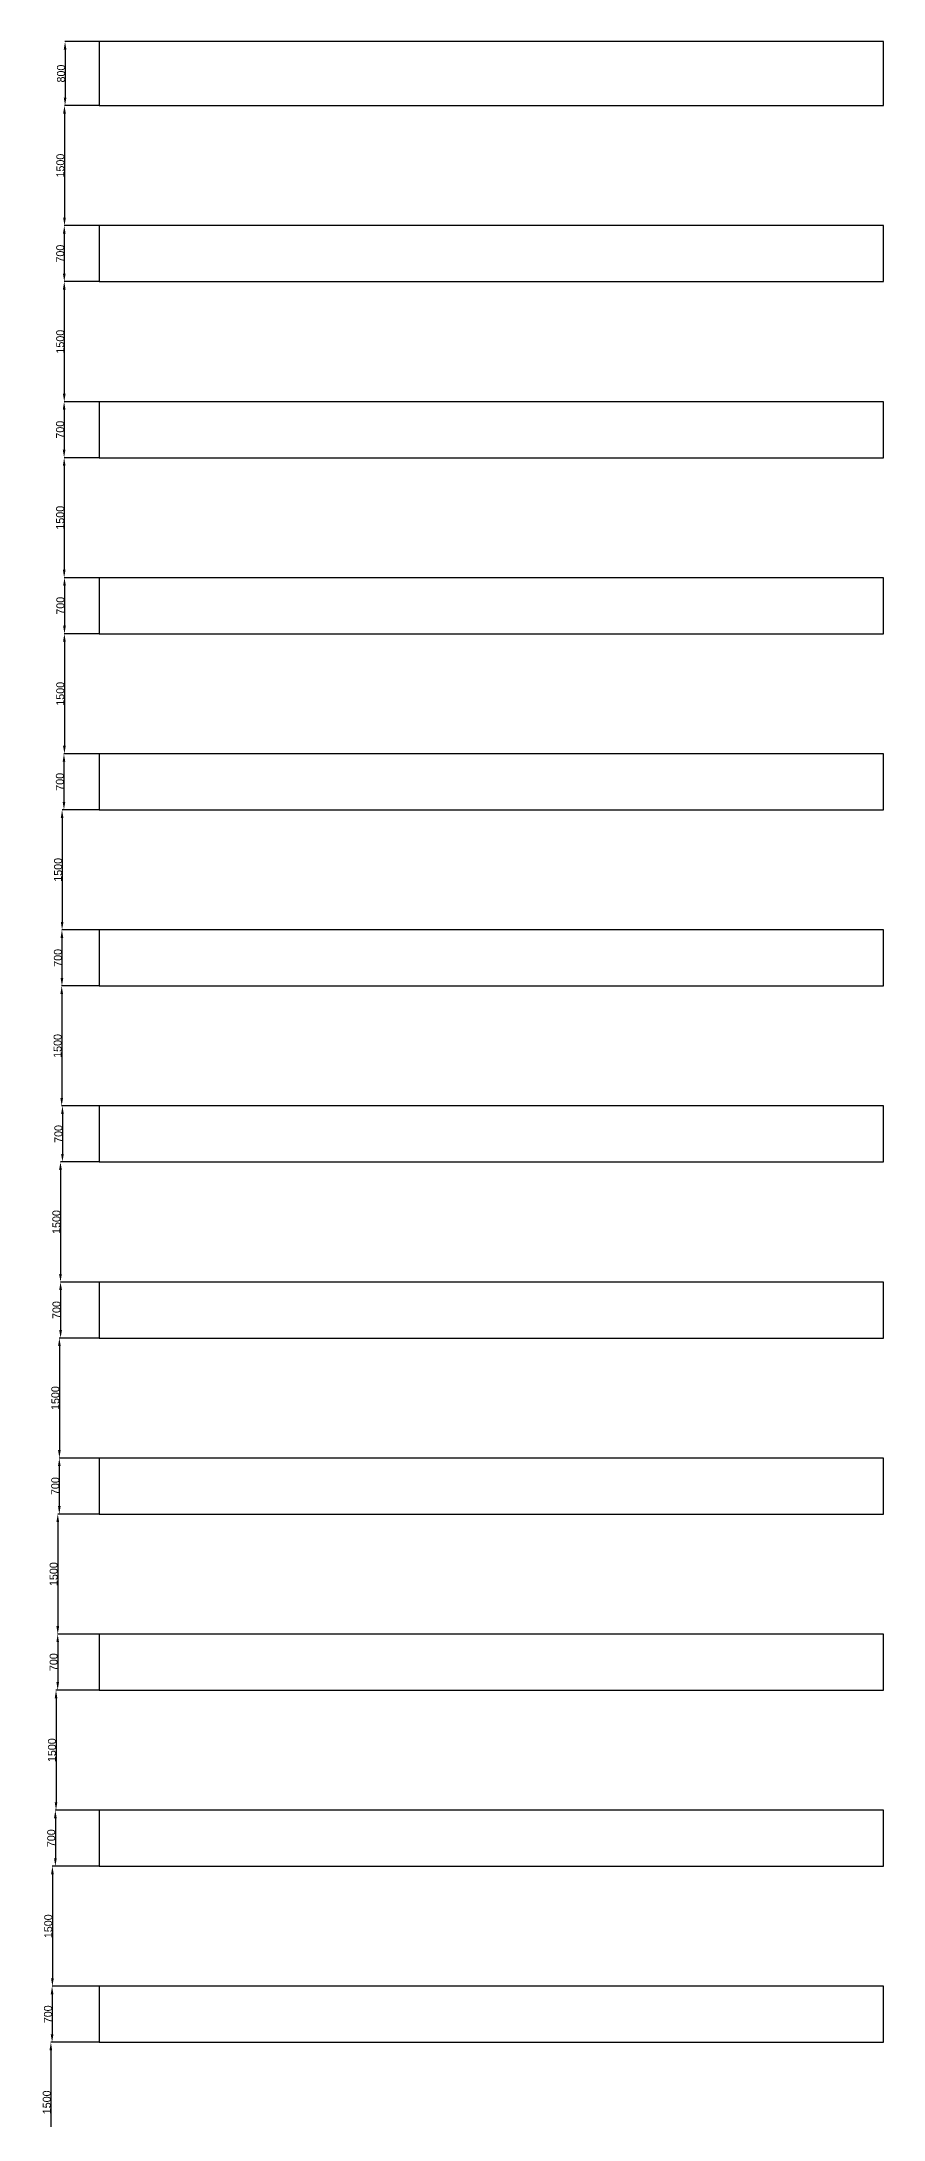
# Model space of a CAD drawing. Header units: metres. Extents: x -5726 to 4900, y -48850 to 48850.
# Drawn here: x -5622 to 4900, y 22886 to 48850 of the extents above; entities that cross this region are included whole.
import ezdxf

# ---------------------------------------------------------------- set-up
doc = ezdxf.new("R2010")
doc.units = ezdxf.units.M
doc.dimstyles.new('Barreal_Dimension', dxfattribs={"dimtxt": 100, "dimasz": 100, "dimexe": 1.25, "dimexo": 0.625, "dimtad": 1, "dimtxsty": 'Standard', "dimcen": 2.5, "dimadec": 0, "dimazin": 0, "dimtfac": 1, "dimtmove": 0, "dimatfit": 3, "dimfxl": 1, "dimarcsym": 0})

# ---------------------------------------------------------------- blocks, each defined once
blk = doc.blocks.new('*D0')
at = {"color": 0, "lineweight": -2, "transparency": 16777216}
for p, q in [((-4901, 48850), (-5329, 48850)), ((-5328, 48750), (-5328, 48150)), ((-4901, 48050), (-5329, 48050))]:
    blk.add_line(p, q, dxfattribs=at)
at = {"color": 0, "transparency": 16777216}
for points in [[(-5344, 48750), (-5311, 48750), (-5328, 48850)], [(-5344, 48150), (-5311, 48150), (-5328, 48050)]]:
    blk.add_solid(points, dxfattribs=at)
at = {"layer": 'Defpoints', "color": 0, "transparency": 16777216}
for p in [(-4900, 48850), (-5328, 48050), (-4900, 48050)]:
    blk.add_point(p, dxfattribs=at)
at = {"color": 0, "transparency": 16777216, "insert": (-5378, 48450), "char_height": 100, "attachment_point": 5, "rotation": 90}
blk.add_mtext('800', dxfattribs=at)
blk = doc.blocks.new('*D1')
at = {"color": 0, "lineweight": -2, "transparency": 16777216}
for p, q in [((-4901, 48050), (-5336, 48050)), ((-5335, 47950), (-5335, 46650)), ((-4901, 46550), (-5336, 46550))]:
    blk.add_line(p, q, dxfattribs=at)
at = {"color": 0, "transparency": 16777216}
for points in [[(-5352, 47950), (-5318, 47950), (-5335, 48050)], [(-5352, 46650), (-5318, 46650), (-5335, 46550)]]:
    blk.add_solid(points, dxfattribs=at)
at = {"layer": 'Defpoints', "color": 0, "transparency": 16777216}
for p in [(-4900, 48050), (-5335, 46550), (-4900, 46550)]:
    blk.add_point(p, dxfattribs=at)
at = {"color": 0, "transparency": 16777216, "insert": (-5386, 47300), "char_height": 100, "attachment_point": 5, "rotation": 90}
blk.add_mtext('1500', dxfattribs=at)
blk = doc.blocks.new('*D2')
at = {"color": 0, "lineweight": -2, "transparency": 16777216}
for p, q in [((-4901, 46550), (-5339, 46550)), ((-5338, 46450), (-5338, 45950)), ((-4901, 45850), (-5339, 45850))]:
    blk.add_line(p, q, dxfattribs=at)
at = {"color": 0, "transparency": 16777216}
for points in [[(-5354, 46450), (-5321, 46450), (-5338, 46550)], [(-5354, 45950), (-5321, 45950), (-5338, 45850)]]:
    blk.add_solid(points, dxfattribs=at)
at = {"layer": 'Defpoints', "color": 0, "transparency": 16777216}
for p in [(-4900, 46550), (-5338, 45850), (-4900, 45850)]:
    blk.add_point(p, dxfattribs=at)
at = {"color": 0, "transparency": 16777216, "insert": (-5388, 46200), "char_height": 100, "attachment_point": 5, "rotation": 90}
blk.add_mtext('700', dxfattribs=at)
blk = doc.blocks.new('*D3')
at = {"color": 0, "lineweight": -2, "transparency": 16777216}
for p, q in [((-4901, 45850), (-5339, 45850)), ((-5338, 45750), (-5338, 44450)), ((-4901, 44350), (-5339, 44350))]:
    blk.add_line(p, q, dxfattribs=at)
at = {"color": 0, "transparency": 16777216}
for points in [[(-5355, 45750), (-5321, 45750), (-5338, 45850)], [(-5355, 44450), (-5321, 44450), (-5338, 44350)]]:
    blk.add_solid(points, dxfattribs=at)
at = {"layer": 'Defpoints', "color": 0, "transparency": 16777216}
for p in [(-4900, 45850), (-5338, 44350), (-4900, 44350)]:
    blk.add_point(p, dxfattribs=at)
at = {"color": 0, "transparency": 16777216, "insert": (-5388, 45100), "char_height": 100, "attachment_point": 5, "rotation": 90}
blk.add_mtext('1500', dxfattribs=at)
blk = doc.blocks.new('*D4')
at = {"color": 0, "lineweight": -2, "transparency": 16777216}
for p, q in [((-4901, 44350), (-5341, 44350)), ((-5340, 44250), (-5340, 43750)), ((-4901, 43650), (-5341, 43650))]:
    blk.add_line(p, q, dxfattribs=at)
at = {"color": 0, "transparency": 16777216}
for points in [[(-5356, 44250), (-5323, 44250), (-5340, 44350)], [(-5356, 43750), (-5323, 43750), (-5340, 43650)]]:
    blk.add_solid(points, dxfattribs=at)
at = {"layer": 'Defpoints', "color": 0, "transparency": 16777216}
for p in [(-4900, 44350), (-5340, 43650), (-4900, 43650)]:
    blk.add_point(p, dxfattribs=at)
at = {"color": 0, "transparency": 16777216, "insert": (-5390, 44000), "char_height": 100, "attachment_point": 5, "rotation": 90}
blk.add_mtext('700', dxfattribs=at)
blk = doc.blocks.new('*D5')
at = {"color": 0, "lineweight": -2, "transparency": 16777216}
for p, q in [((-4901, 43650), (-5340, 43650)), ((-5339, 43550), (-5339, 42250)), ((-4901, 42150), (-5340, 42150))]:
    blk.add_line(p, q, dxfattribs=at)
at = {"color": 0, "transparency": 16777216}
for points in [[(-5355, 43550), (-5322, 43550), (-5339, 43650)], [(-5355, 42250), (-5322, 42250), (-5339, 42150)]]:
    blk.add_solid(points, dxfattribs=at)
at = {"layer": 'Defpoints', "color": 0, "transparency": 16777216}
for p in [(-4900, 43650), (-5339, 42150), (-4900, 42150)]:
    blk.add_point(p, dxfattribs=at)
at = {"color": 0, "transparency": 16777216, "insert": (-5389, 42900), "char_height": 100, "attachment_point": 5, "rotation": 90}
blk.add_mtext('1500', dxfattribs=at)
blk = doc.blocks.new('*D6')
at = {"color": 0, "lineweight": -2, "transparency": 16777216}
for p, q in [((-4901, 42150), (-5336, 42150)), ((-5335, 42050), (-5335, 41550)), ((-4901, 41450), (-5336, 41450))]:
    blk.add_line(p, q, dxfattribs=at)
at = {"color": 0, "transparency": 16777216}
for points in [[(-5352, 42050), (-5318, 42050), (-5335, 42150)], [(-5352, 41550), (-5318, 41550), (-5335, 41450)]]:
    blk.add_solid(points, dxfattribs=at)
at = {"layer": 'Defpoints', "color": 0, "transparency": 16777216}
for p in [(-4900, 42150), (-5335, 41450), (-4900, 41450)]:
    blk.add_point(p, dxfattribs=at)
at = {"color": 0, "transparency": 16777216, "insert": (-5386, 41800), "char_height": 100, "attachment_point": 5, "rotation": 90}
blk.add_mtext('700', dxfattribs=at)
blk = doc.blocks.new('*D7')
at = {"color": 0, "lineweight": -2, "transparency": 16777216}
for p, q in [((-4901, 41450), (-5337, 41450)), ((-5336, 41350), (-5336, 40050)), ((-4901, 39950), (-5337, 39950))]:
    blk.add_line(p, q, dxfattribs=at)
at = {"color": 0, "transparency": 16777216}
for points in [[(-5353, 41350), (-5319, 41350), (-5336, 41450)], [(-5353, 40050), (-5319, 40050), (-5336, 39950)]]:
    blk.add_solid(points, dxfattribs=at)
at = {"layer": 'Defpoints', "color": 0, "transparency": 16777216}
for p in [(-4900, 41450), (-5336, 39950), (-4900, 39950)]:
    blk.add_point(p, dxfattribs=at)
at = {"color": 0, "transparency": 16777216, "insert": (-5387, 40700), "char_height": 100, "attachment_point": 5, "rotation": 90}
blk.add_mtext('1500', dxfattribs=at)
blk = doc.blocks.new('*D8')
at = {"color": 0, "lineweight": -2, "transparency": 16777216}
for p, q in [((-4901, 39950), (-5343, 39950)), ((-5342, 39850), (-5342, 39350)), ((-4901, 39250), (-5343, 39250))]:
    blk.add_line(p, q, dxfattribs=at)
at = {"color": 0, "transparency": 16777216}
for points in [[(-5358, 39850), (-5325, 39850), (-5342, 39950)], [(-5358, 39350), (-5325, 39350), (-5342, 39250)]]:
    blk.add_solid(points, dxfattribs=at)
at = {"layer": 'Defpoints', "color": 0, "transparency": 16777216}
for p in [(-4900, 39950), (-5342, 39250), (-4900, 39250)]:
    blk.add_point(p, dxfattribs=at)
at = {"color": 0, "transparency": 16777216, "insert": (-5392, 39600), "char_height": 100, "attachment_point": 5, "rotation": 90}
blk.add_mtext('700', dxfattribs=at)
blk = doc.blocks.new('*D9')
at = {"color": 0, "lineweight": -2, "transparency": 16777216}
for p, q in [((-4901, 39250), (-5366, 39250)), ((-5365, 39150), (-5365, 37850)), ((-4901, 37750), (-5366, 37750))]:
    blk.add_line(p, q, dxfattribs=at)
at = {"color": 0, "transparency": 16777216}
for points in [[(-5381, 39150), (-5348, 39150), (-5365, 39250)], [(-5381, 37850), (-5348, 37850), (-5365, 37750)]]:
    blk.add_solid(points, dxfattribs=at)
at = {"layer": 'Defpoints', "color": 0, "transparency": 16777216}
for p in [(-4900, 39250), (-5365, 37750), (-4900, 37750)]:
    blk.add_point(p, dxfattribs=at)
at = {"color": 0, "transparency": 16777216, "insert": (-5415, 38500), "char_height": 100, "attachment_point": 5, "rotation": 90}
blk.add_mtext('1500', dxfattribs=at)
blk = doc.blocks.new('*D10')
at = {"color": 0, "lineweight": -2, "transparency": 16777216}
for p, q in [((-4901, 37750), (-5368, 37750)), ((-5367, 37650), (-5367, 37150)), ((-4901, 37050), (-5368, 37050))]:
    blk.add_line(p, q, dxfattribs=at)
at = {"color": 0, "transparency": 16777216}
for points in [[(-5384, 37650), (-5350, 37650), (-5367, 37750)], [(-5384, 37150), (-5350, 37150), (-5367, 37050)]]:
    blk.add_solid(points, dxfattribs=at)
at = {"layer": 'Defpoints', "color": 0, "transparency": 16777216}
for p in [(-4900, 37750), (-5367, 37050), (-4900, 37050)]:
    blk.add_point(p, dxfattribs=at)
at = {"color": 0, "transparency": 16777216, "insert": (-5417, 37400), "char_height": 100, "attachment_point": 5, "rotation": 90}
blk.add_mtext('700', dxfattribs=at)
blk = doc.blocks.new('*D11')
at = {"color": 0, "lineweight": -2, "transparency": 16777216}
for p, q in [((-4901, 37050), (-5371, 37050)), ((-5370, 36950), (-5370, 35650)), ((-4901, 35550), (-5371, 35550))]:
    blk.add_line(p, q, dxfattribs=at)
at = {"color": 0, "transparency": 16777216}
for points in [[(-5386, 36950), (-5353, 36950), (-5370, 37050)], [(-5386, 35650), (-5353, 35650), (-5370, 35550)]]:
    blk.add_solid(points, dxfattribs=at)
at = {"layer": 'Defpoints', "color": 0, "transparency": 16777216}
for p in [(-4900, 37050), (-5370, 35550), (-4900, 35550)]:
    blk.add_point(p, dxfattribs=at)
at = {"color": 0, "transparency": 16777216, "insert": (-5420, 36300), "char_height": 100, "attachment_point": 5, "rotation": 90}
blk.add_mtext('1500', dxfattribs=at)
blk = doc.blocks.new('*D12')
at = {"color": 0, "lineweight": -2, "transparency": 16777216}
for p, q in [((-4901, 35550), (-5362, 35550)), ((-5361, 35450), (-5361, 34950)), ((-4901, 34850), (-5362, 34850))]:
    blk.add_line(p, q, dxfattribs=at)
at = {"color": 0, "transparency": 16777216}
for points in [[(-5377, 35450), (-5344, 35450), (-5361, 35550)], [(-5377, 34950), (-5344, 34950), (-5361, 34850)]]:
    blk.add_solid(points, dxfattribs=at)
at = {"layer": 'Defpoints', "color": 0, "transparency": 16777216}
for p in [(-4900, 35550), (-5361, 34850), (-4900, 34850)]:
    blk.add_point(p, dxfattribs=at)
at = {"color": 0, "transparency": 16777216, "insert": (-5411, 35200), "char_height": 100, "attachment_point": 5, "rotation": 90}
blk.add_mtext('700', dxfattribs=at)
blk = doc.blocks.new('*D13')
at = {"color": 0, "lineweight": -2, "transparency": 16777216}
for p, q in [((-4901, 34850), (-5386, 34850)), ((-5385, 34750), (-5385, 33450)), ((-4901, 33350), (-5386, 33350))]:
    blk.add_line(p, q, dxfattribs=at)
at = {"color": 0, "transparency": 16777216}
for points in [[(-5402, 34750), (-5368, 34750), (-5385, 34850)], [(-5402, 33450), (-5368, 33450), (-5385, 33350)]]:
    blk.add_solid(points, dxfattribs=at)
at = {"layer": 'Defpoints', "color": 0, "transparency": 16777216}
for p in [(-4900, 34850), (-5385, 33350), (-4900, 33350)]:
    blk.add_point(p, dxfattribs=at)
at = {"color": 0, "transparency": 16777216, "insert": (-5436, 34100), "char_height": 100, "attachment_point": 5, "rotation": 90}
blk.add_mtext('1500', dxfattribs=at)
blk = doc.blocks.new('*D14')
at = {"color": 0, "lineweight": -2, "transparency": 16777216}
for p, q in [((-4901, 33350), (-5385, 33350)), ((-5384, 33250), (-5384, 32750)), ((-4901, 32650), (-5385, 32650))]:
    blk.add_line(p, q, dxfattribs=at)
at = {"color": 0, "transparency": 16777216}
for points in [[(-5401, 33250), (-5367, 33250), (-5384, 33350)], [(-5401, 32750), (-5367, 32750), (-5384, 32650)]]:
    blk.add_solid(points, dxfattribs=at)
at = {"layer": 'Defpoints', "color": 0, "transparency": 16777216}
for p in [(-4900, 33350), (-5384, 32650), (-4900, 32650)]:
    blk.add_point(p, dxfattribs=at)
at = {"color": 0, "transparency": 16777216, "insert": (-5435, 33000), "char_height": 100, "attachment_point": 5, "rotation": 90}
blk.add_mtext('700', dxfattribs=at)
blk = doc.blocks.new('*D15')
at = {"color": 0, "lineweight": -2, "transparency": 16777216}
for p, q in [((-4901, 32650), (-5400, 32650)), ((-5399, 32550), (-5399, 31250)), ((-4901, 31150), (-5400, 31150))]:
    blk.add_line(p, q, dxfattribs=at)
at = {"color": 0, "transparency": 16777216}
for points in [[(-5415, 32550), (-5382, 32550), (-5399, 32650)], [(-5415, 31250), (-5382, 31250), (-5399, 31150)]]:
    blk.add_solid(points, dxfattribs=at)
at = {"layer": 'Defpoints', "color": 0, "transparency": 16777216}
for p in [(-4900, 32650), (-5399, 31150), (-4900, 31150)]:
    blk.add_point(p, dxfattribs=at)
at = {"color": 0, "transparency": 16777216, "insert": (-5449, 31900), "char_height": 100, "attachment_point": 5, "rotation": 90}
blk.add_mtext('1500', dxfattribs=at)
blk = doc.blocks.new('*D16')
at = {"color": 0, "lineweight": -2, "transparency": 16777216}
for p, q in [((-4901, 31150), (-5401, 31150)), ((-5400, 31050), (-5400, 30550)), ((-4901, 30450), (-5401, 30450))]:
    blk.add_line(p, q, dxfattribs=at)
at = {"color": 0, "transparency": 16777216}
for points in [[(-5416, 31050), (-5383, 31050), (-5400, 31150)], [(-5416, 30550), (-5383, 30550), (-5400, 30450)]]:
    blk.add_solid(points, dxfattribs=at)
at = {"layer": 'Defpoints', "color": 0, "transparency": 16777216}
for p in [(-4900, 31150), (-5400, 30450), (-4900, 30450)]:
    blk.add_point(p, dxfattribs=at)
at = {"color": 0, "transparency": 16777216, "insert": (-5450, 30800), "char_height": 100, "attachment_point": 5, "rotation": 90}
blk.add_mtext('700', dxfattribs=at)
blk = doc.blocks.new('*D17')
at = {"color": 0, "lineweight": -2, "transparency": 16777216}
for p, q in [((-4901, 30450), (-5420, 30450)), ((-5419, 30350), (-5419, 29050)), ((-4901, 28950), (-5420, 28950))]:
    blk.add_line(p, q, dxfattribs=at)
at = {"color": 0, "transparency": 16777216}
for points in [[(-5436, 30350), (-5402, 30350), (-5419, 30450)], [(-5436, 29050), (-5402, 29050), (-5419, 28950)]]:
    blk.add_solid(points, dxfattribs=at)
at = {"layer": 'Defpoints', "color": 0, "transparency": 16777216}
for p in [(-4900, 30450), (-5419, 28950), (-4900, 28950)]:
    blk.add_point(p, dxfattribs=at)
at = {"color": 0, "transparency": 16777216, "insert": (-5470, 29700), "char_height": 100, "attachment_point": 5, "rotation": 90}
blk.add_mtext('1500', dxfattribs=at)
blk = doc.blocks.new('*D18')
at = {"color": 0, "lineweight": -2, "transparency": 16777216}
for p, q in [((-4901, 28950), (-5421, 28950)), ((-5420, 28850), (-5420, 28350)), ((-4901, 28250), (-5421, 28250))]:
    blk.add_line(p, q, dxfattribs=at)
at = {"color": 0, "transparency": 16777216}
for points in [[(-5436, 28850), (-5403, 28850), (-5420, 28950)], [(-5436, 28350), (-5403, 28350), (-5420, 28250)]]:
    blk.add_solid(points, dxfattribs=at)
at = {"layer": 'Defpoints', "color": 0, "transparency": 16777216}
for p in [(-4900, 28950), (-5420, 28250), (-4900, 28250)]:
    blk.add_point(p, dxfattribs=at)
at = {"color": 0, "transparency": 16777216, "insert": (-5470, 28600), "char_height": 100, "attachment_point": 5, "rotation": 90}
blk.add_mtext('700', dxfattribs=at)
blk = doc.blocks.new('*D19')
at = {"color": 0, "lineweight": -2, "transparency": 16777216}
for p, q in [((-4901, 28250), (-5442, 28250)), ((-5441, 28150), (-5441, 26850)), ((-4901, 26750), (-5442, 26750))]:
    blk.add_line(p, q, dxfattribs=at)
at = {"color": 0, "transparency": 16777216}
for points in [[(-5457, 28150), (-5424, 28150), (-5441, 28250)], [(-5457, 26850), (-5424, 26850), (-5441, 26750)]]:
    blk.add_solid(points, dxfattribs=at)
at = {"layer": 'Defpoints', "color": 0, "transparency": 16777216}
for p in [(-4900, 28250), (-5441, 26750), (-4900, 26750)]:
    blk.add_point(p, dxfattribs=at)
at = {"color": 0, "transparency": 16777216, "insert": (-5491, 27500), "char_height": 100, "attachment_point": 5, "rotation": 90}
blk.add_mtext('1500', dxfattribs=at)
blk = doc.blocks.new('*D20')
at = {"color": 0, "lineweight": -2, "transparency": 16777216}
for p, q in [((-4901, 26750), (-5450, 26750)), ((-5449, 26650), (-5449, 26150)), ((-4901, 26050), (-5450, 26050))]:
    blk.add_line(p, q, dxfattribs=at)
at = {"color": 0, "transparency": 16777216}
for points in [[(-5466, 26650), (-5432, 26650), (-5449, 26750)], [(-5466, 26150), (-5432, 26150), (-5449, 26050)]]:
    blk.add_solid(points, dxfattribs=at)
at = {"layer": 'Defpoints', "color": 0, "transparency": 16777216}
for p in [(-4900, 26750), (-5449, 26050), (-4900, 26050)]:
    blk.add_point(p, dxfattribs=at)
at = {"color": 0, "transparency": 16777216, "insert": (-5500, 26400), "char_height": 100, "attachment_point": 5, "rotation": 90}
blk.add_mtext('700', dxfattribs=at)
blk = doc.blocks.new('*D21')
at = {"color": 0, "lineweight": -2, "transparency": 16777216}
for p, q in [((-4901, 26050), (-5487, 26050)), ((-5486, 25950), (-5486, 24650)), ((-4901, 24550), (-5487, 24550))]:
    blk.add_line(p, q, dxfattribs=at)
at = {"color": 0, "transparency": 16777216}
for points in [[(-5503, 25950), (-5469, 25950), (-5486, 26050)], [(-5503, 24650), (-5469, 24650), (-5486, 24550)]]:
    blk.add_solid(points, dxfattribs=at)
at = {"layer": 'Defpoints', "color": 0, "transparency": 16777216}
for p in [(-4900, 26050), (-5486, 24550), (-4900, 24550)]:
    blk.add_point(p, dxfattribs=at)
at = {"color": 0, "transparency": 16777216, "insert": (-5537, 25300), "char_height": 100, "attachment_point": 5, "rotation": 90}
blk.add_mtext('1500', dxfattribs=at)
blk = doc.blocks.new('*D22')
at = {"color": 0, "lineweight": -2, "transparency": 16777216}
for p, q in [((-4901, 24550), (-5491, 24550)), ((-5490, 24450), (-5490, 23950)), ((-4901, 23850), (-5491, 23850))]:
    blk.add_line(p, q, dxfattribs=at)
at = {"color": 0, "transparency": 16777216}
for points in [[(-5507, 24450), (-5473, 24450), (-5490, 24550)], [(-5507, 23950), (-5473, 23950), (-5490, 23850)]]:
    blk.add_solid(points, dxfattribs=at)
at = {"layer": 'Defpoints', "color": 0, "transparency": 16777216}
for p in [(-4900, 24550), (-5490, 23850), (-4900, 23850)]:
    blk.add_point(p, dxfattribs=at)
at = {"color": 0, "transparency": 16777216, "insert": (-5541, 24200), "char_height": 100, "attachment_point": 5, "rotation": 90}
blk.add_mtext('700', dxfattribs=at)
blk = doc.blocks.new('*D23')
at = {"color": 0, "lineweight": -2, "transparency": 16777216}
for p, q in [((-4901, 23850), (-5507, 23850)), ((-5505, 23750), (-5505, 22450)), ((-4901, 22350), (-5507, 22350))]:
    blk.add_line(p, q, dxfattribs=at)
at = {"color": 0, "transparency": 16777216}
for points in [[(-5522, 23750), (-5489, 23750), (-5505, 23850)], [(-5522, 22450), (-5489, 22450), (-5505, 22350)]]:
    blk.add_solid(points, dxfattribs=at)
at = {"layer": 'Defpoints', "color": 0, "transparency": 16777216}
for p in [(-4900, 23850), (-5505, 22350), (-4900, 22350)]:
    blk.add_point(p, dxfattribs=at)
at = {"color": 0, "transparency": 16777216, "insert": (-5556, 23100), "char_height": 100, "attachment_point": 5, "rotation": 90}
blk.add_mtext('1500', dxfattribs=at)

msp = doc.modelspace()

# ---------------------------------------------------------------- linework, layer by layer
at = {"color": 1}
for points in [[(-4900, 48050, 0), (4900, 48050, 0), (4900, 48850, 0), (-4900, 48850, 0)], [(-4900, 45850, 0), (4900, 45850, 0), (4900, 46550, 0), (-4900, 46550, 0)], [(-4900, 43650, 0), (4900, 43650, 0), (4900, 44350, 0), (-4900, 44350, 0)], [(-4900, 41450, 0), (4900, 41450, 0), (4900, 42150, 0), (-4900, 42150, 0)], [(-4900, 39250, 0), (4900, 39250, 0), (4900, 39950, 0), (-4900, 39950, 0)], [(-4900, 37050, 0), (4900, 37050, 0), (4900, 37750, 0), (-4900, 37750, 0)], [(-4900, 34850, 0), (4900, 34850, 0), (4900, 35550, 0), (-4900, 35550, 0)], [(-4900, 32650, 0), (4900, 32650, 0), (4900, 33350, 0), (-4900, 33350, 0)], [(-4900, 30450, 0), (4900, 30450, 0), (4900, 31150, 0), (-4900, 31150, 0)], [(-4900, 28250, 0), (4900, 28250, 0), (4900, 28950, 0), (-4900, 28950, 0)], [(-4900, 26050, 0), (4900, 26050, 0), (4900, 26750, 0), (-4900, 26750, 0)], [(-4900, 23850, 0), (4900, 23850, 0), (4900, 24550, 0), (-4900, 24550, 0)]]:
    msp.add_polyline3d(points, close=True, dxfattribs=at)

# ---------------------------------------------------------------- dimensions: what is measured, and where the dimension line sits
for base, p1, p2, picture, middle in [((-5327.691, 48050), (-4900, 48850), (-4900, 48050), '*D0', (-5378.316, 48450)), ((-5337.871, 44350), (-4900, 45850), (-4900, 44350), '*D3', (-5388.496, 45100)), ((-5339.774, 43650), (-4900, 44350), (-4900, 43650), '*D4', (-5390.399, 44000)), ((-5338.693, 42150), (-4900, 43650), (-4900, 42150), '*D5', (-5389.318, 42900)), ((-5334.913, 41450), (-4900, 42150), (-4900, 41450), '*D6', (-5385.538, 41800)), ((-5335.903, 39950), (-4900, 41450), (-4900, 39950), '*D7', (-5386.528, 40700)), ((-5341.797, 39250), (-4900, 39950), (-4900, 39250), '*D8', (-5392.422, 39600)), ((-5364.8, 37750), (-4900, 39250), (-4900, 37750), '*D9', (-5415.425, 38500)), ((-5366.875, 37050), (-4900, 37750), (-4900, 37050), '*D10', (-5417.5, 37400)), ((-5369.822, 35550), (-4900, 37050), (-4900, 35550), '*D11', (-5420.447, 36300)), ((-5360.627, 34850), (-4900, 35550), (-4900, 34850), '*D12', (-5411.252, 35200)), ((-5385.093, 33350), (-4900, 34850), (-4900, 33350), '*D13', (-5435.718, 34100)), ((-5384.096, 32650), (-4900, 33350), (-4900, 32650), '*D14', (-5434.721, 33000)), ((-5398.608, 31150), (-4900, 32650), (-4900, 31150), '*D15', (-5449.233, 31900)), ((-5399.819, 30450), (-4900, 31150), (-4900, 30450), '*D16', (-5450.444, 30800)), ((-5419.163, 28950), (-4900, 30450), (-4900, 28950), '*D17', (-5469.788, 29700)), ((-5419.518, 28250), (-4900, 28950), (-4900, 28250), '*D18', (-5470.143, 28600)), ((-5440.732, 26750), (-4900, 28250), (-4900, 26750), '*D19', (-5491.357, 27500)), ((-5448.908, 26050), (-4900, 26750), (-4900, 26050), '*D20', (-5499.533, 26400)), ((-5486.123, 24550), (-4900, 26050), (-4900, 24550), '*D21', (-5536.748, 25300)), ((-5490.104, 23850), (-4900, 24550), (-4900, 23850), '*D22', (-5540.729, 24200)), ((-5505.431, 22350), (-4900, 23850), (-4900, 22350), '*D23', (-5556.056, 23100))]:
    dim = msp.add_linear_dim(base=base, p1=p1, p2=p2, angle=90, dimstyle='Barreal_Dimension')
    dim.commit()
    dim.dimension.update_dxf_attribs({"geometry": picture, "text_midpoint": middle})
for base, p1, p2, picture, middle in [((-5335.023, 46550), (-4900, 48050), (-4900, 46550), '*D1', (-5335.023, 47300)), ((-5337.647, 45850), (-4900, 46550), (-4900, 45850), '*D2', (-5337.647, 46200))]:
    dim = msp.add_linear_dim(base=base, p1=p1, p2=p2, angle=90, dimstyle='Barreal_Dimension')
    dim.commit()
    dim.dimension.update_dxf_attribs({"geometry": picture, "text_midpoint": middle, "dimtype": 160})

doc.saveas('drawing.dxf')
